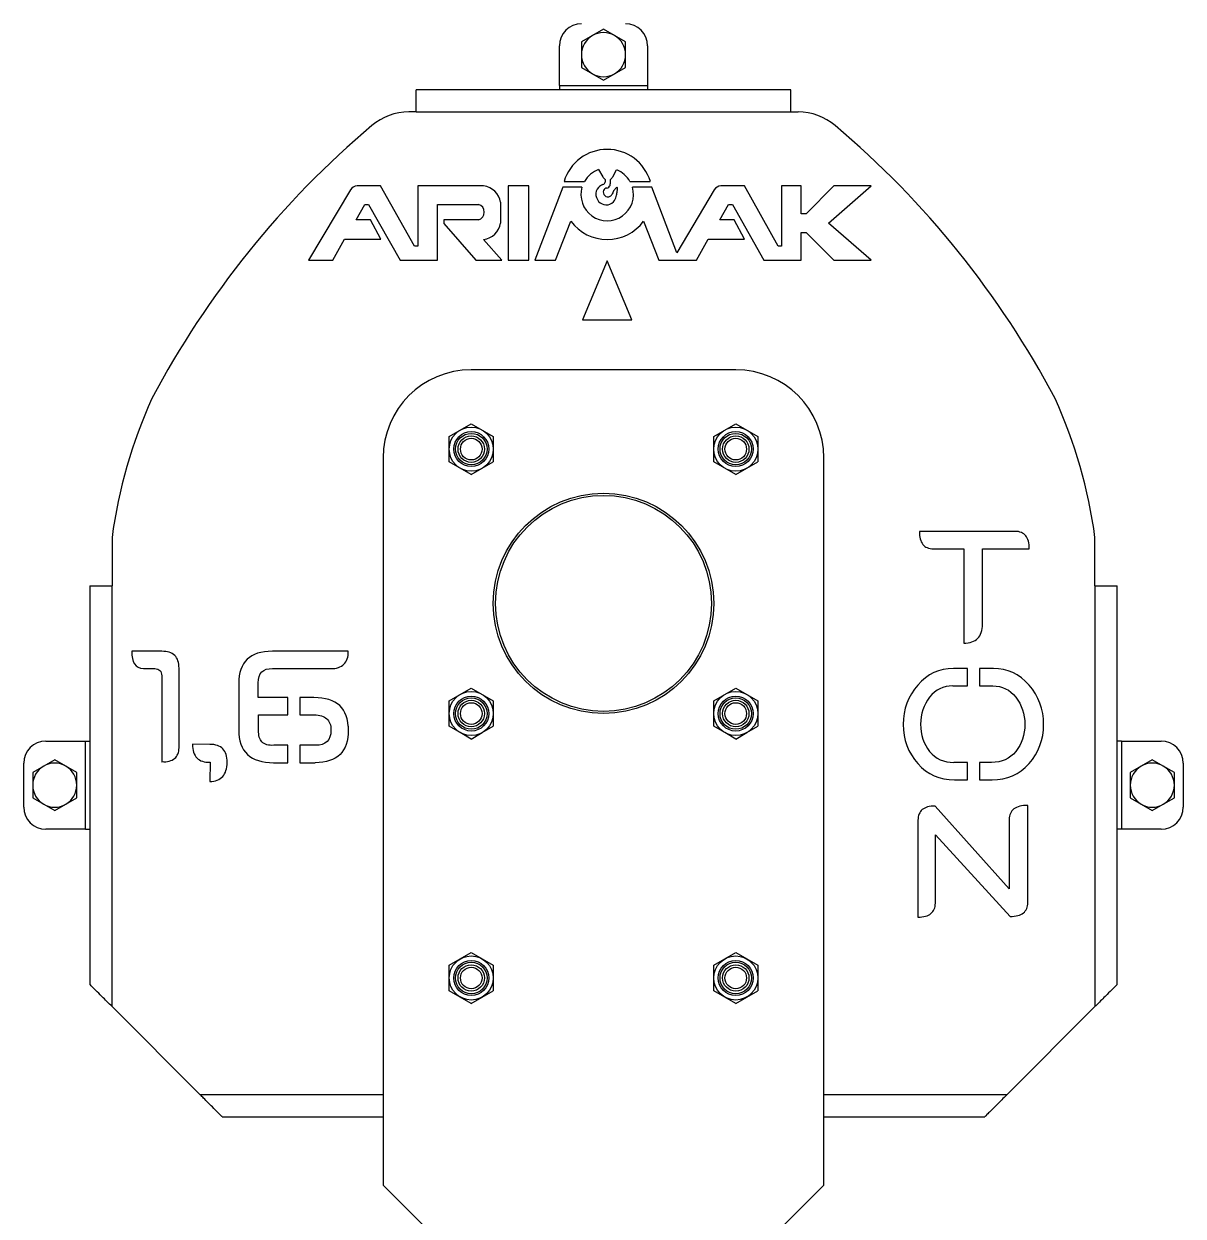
# Model space of a CAD drawing. Header units: centimetres. Extents: x 470464 to 524273, y 49611 to 59074.
# Drawn here: x 504156.73 to 504183.03, y 50262 to 50289.05 of the extents above; entities that cross this region are included whole.
import ezdxf

# ---------------------------------------------------------------- set-up
doc = ezdxf.new("R2010")
doc.units = ezdxf.units.CM
doc.header["$MEASUREMENT"] = 0
doc.layers.add('vinç', color=7, linetype='Continuous')

# ---------------------------------------------------------------- blocks, each defined once
blk = doc.blocks.new('dfdskytjhtdfxzgresdjkyu')
at = {"color": 2, "linetype": 'Continuous', "lineweight": 25}
for p, q in [((416851.209, 68970.063), (416850.959, 68969.918)), ((416851.459, 68970.207), (416851.209, 68970.063)), ((416851.709, 68970.063), (416851.459, 68970.207)), ((416851.959, 68969.918), (416851.709, 68970.063)), ((416850.459, 68968.93), (416850.459, 68969.83)), ((416850.959, 68969.918), (416850.959, 68969.63)), ((416851.959, 68969.63), (416851.959, 68969.918)), ((416852.459, 68969.83), (416852.459, 68968.93)), ((416850.959, 68969.63), (416850.959, 68969.341)), ((416851.959, 68969.341), (416851.959, 68969.63)), ((416850.959, 68969.341), (416851.209, 68969.197)), ((416851.709, 68969.197), (416851.959, 68969.341)), ((416851.209, 68969.197), (416851.459, 68969.052)), ((416851.459, 68969.052), (416851.709, 68969.197)), ((416855.709, 68968.83), (416847.209, 68968.83)), ((416847.209, 68968.33), (416847.209, 68968.83)), ((416850.459, 68968.93), (416850.459, 68968.83)), ((416850.459, 68968.93), (416852.459, 68968.93)), ((416852.459, 68968.93), (416852.459, 68968.83)), ((416855.709, 68968.33), (416855.709, 68968.83)), ((416847.209, 68968.33), (416847.042, 68968.33)), ((416847.209, 68968.33), (416855.709, 68968.33)), ((416855.709, 68968.33), (416855.876, 68968.33)), ((416851.348, 68967.021), (416851.44, 68966.86)), ((416851.493, 68966.801), (416851.493, 68966.74)), ((416851.616, 68966.714), (416851.616, 68966.801)), ((416851.669, 68966.86), (416851.757, 68967.014)), ((416845.721, 68966.563), (416844.769, 68964.964)), ((416846.402, 68966.651), (416845.869, 68966.651)), ((416847.171, 68965.284), (416846.402, 68966.651)), ((416847.245, 68966.651), (416847.245, 68965.284)), ((416848.739, 68966.651), (416847.245, 68966.651)), ((416849.294, 68966.651), (416849.294, 68964.964)), ((416849.764, 68966.651), (416849.294, 68966.651)), ((416849.764, 68964.964), (416849.764, 68966.651)), ((416850.534, 68966.624), (416849.9, 68964.964)), ((416850.97, 68966.624), (416850.534, 68966.624)), ((416850.564, 68966.756), (416851.027, 68966.756)), ((416852.059, 68966.756), (416852.521, 68966.756)), ((416852.552, 68966.624), (416852.115, 68966.624)), ((416853.121, 68965.131), (416852.552, 68966.624)), ((416853.973, 68966.563), (416853.121, 68965.131)), ((416854.654, 68966.651), (416854.12, 68966.651)), ((416855.422, 68965.284), (416854.654, 68966.651)), ((416855.497, 68966.651), (416855.497, 68965.284)), ((416855.945, 68966.651), (416855.497, 68966.651)), ((416855.945, 68966.018), (416855.945, 68966.651)), ((416856.687, 68966.651), (416856.054, 68966.018)), ((416856.561, 68965.807), (416857.528, 68966.651)), ((416857.528, 68966.651), (416856.687, 68966.651)), ((416849.126, 68965.81), (416849.126, 68966.28)), ((416845.845, 68965.88), (416846.041, 68966.234)), ((416846.041, 68966.234), (416846.13, 68966.234)), ((416846.13, 68966.234), (416846.845, 68964.964)), ((416847.693, 68966.234), (416848.625, 68966.234)), ((416847.693, 68964.964), (416847.693, 68966.234)), ((416854.097, 68965.88), (416854.293, 68966.234)), ((416854.293, 68966.234), (416854.382, 68966.234)), ((416854.382, 68966.234), (416855.096, 68964.964)), ((416856.054, 68966.018), (416855.945, 68966.018)), ((416846.174, 68965.88), (416845.845, 68965.88)), ((416846.405, 68965.444), (416846.174, 68965.88)), ((416848.625, 68965.88), (416847.833, 68965.88)), ((416847.833, 68965.88), (416847.833, 68965.799)), ((416847.833, 68965.799), (416848.564, 68964.964)), ((416850.373, 68964.964), (416850.72, 68965.851)), ((416852.366, 68965.851), (416852.712, 68964.964)), ((416854.426, 68965.88), (416854.097, 68965.88)), ((416854.656, 68965.444), (416854.426, 68965.88)), ((416857.528, 68964.964), (416856.561, 68965.807)), ((416845.32, 68964.964), (416845.58, 68965.444)), ((416845.58, 68965.444), (416846.405, 68965.444)), ((416849.155, 68964.964), (416848.739, 68965.44)), ((416853.572, 68964.964), (416853.832, 68965.444)), ((416853.832, 68965.444), (416854.656, 68965.444)), ((416855.945, 68965.597), (416856.054, 68965.597)), ((416855.945, 68964.964), (416855.945, 68965.597)), ((416856.054, 68965.597), (416856.687, 68964.964)), ((416847.245, 68965.284), (416847.171, 68965.284)), ((416855.497, 68965.284), (416855.422, 68965.284)), ((416844.769, 68964.964), (416845.32, 68964.964)), ((416846.845, 68964.964), (416847.693, 68964.964)), ((416848.564, 68964.964), (416849.155, 68964.964)), ((416849.294, 68964.964), (416849.764, 68964.964)), ((416849.9, 68964.964), (416850.373, 68964.964)), ((416851.543, 68964.952), (416850.984, 68963.612)), ((416852.102, 68963.612), (416851.543, 68964.952)), ((416852.712, 68964.964), (416853.572, 68964.964)), ((416855.096, 68964.964), (416855.945, 68964.964)), ((416856.687, 68964.964), (416857.528, 68964.964)), ((416850.984, 68963.612), (416852.102, 68963.612)), ((416854.459, 68962.48), (416848.459, 68962.48)), ((416847.959, 68960.968), (416848.209, 68961.113)), ((416848.209, 68961.113), (416848.459, 68961.257)), ((416848.459, 68961.257), (416848.709, 68961.113)), ((416848.709, 68961.113), (416848.959, 68960.968)), ((416853.959, 68960.968), (416854.209, 68961.113)), ((416854.209, 68961.113), (416854.459, 68961.257)), ((416854.459, 68961.257), (416854.709, 68961.113)), ((416854.709, 68961.113), (416854.959, 68960.968)), ((416847.959, 68960.68), (416847.959, 68960.968)), ((416848.959, 68960.968), (416848.959, 68960.68)), ((416853.959, 68960.68), (416853.959, 68960.968)), ((416854.959, 68960.968), (416854.959, 68960.68)), ((416847.959, 68960.391), (416847.959, 68960.68)), ((416848.959, 68960.68), (416848.959, 68960.391)), ((416853.959, 68960.391), (416853.959, 68960.68)), ((416854.959, 68960.68), (416854.959, 68960.391)), ((416846.459, 68960.48), (416846.459, 68943.98)), ((416848.209, 68960.247), (416847.959, 68960.391)), ((416848.709, 68960.247), (416848.959, 68960.391)), ((416854.209, 68960.247), (416853.959, 68960.391)), ((416854.709, 68960.247), (416854.959, 68960.391)), ((416856.459, 68943.98), (416856.459, 68960.48)), ((416848.459, 68960.102), (416848.209, 68960.247)), ((416848.459, 68960.102), (416848.709, 68960.247)), ((416854.459, 68960.102), (416854.209, 68960.247)), ((416854.459, 68960.102), (416854.709, 68960.247)), ((416840.309, 68958.676), (416840.309, 68957.58)), ((416858.624, 68958.813), (416858.625, 68958.765)), ((416860.799, 68958.813), (416858.624, 68958.813)), ((416858.625, 68958.765), (416858.629, 68958.721)), ((416858.629, 68958.721), (416858.635, 68958.679)), ((416858.635, 68958.679), (416858.644, 68958.641)), ((416860.838, 68958.811), (416860.799, 68958.813)), ((416860.874, 68958.807), (416860.838, 68958.811)), ((416860.907, 68958.799), (416860.874, 68958.807)), ((416860.939, 68958.788), (416860.907, 68958.799)), ((416860.967, 68958.774), (416860.939, 68958.788)), ((416860.993, 68958.757), (416860.967, 68958.774)), ((416861.017, 68958.737), (416860.993, 68958.757)), ((416861.038, 68958.714), (416861.017, 68958.737)), ((416861.057, 68958.688), (416861.038, 68958.714)), ((416861.073, 68958.659), (416861.057, 68958.688)), ((416862.609, 68957.58), (416862.609, 68958.676)), ((416858.644, 68958.641), (416858.655, 68958.605)), ((416858.655, 68958.605), (416858.669, 68958.573)), ((416858.669, 68958.573), (416858.685, 68958.544)), ((416858.685, 68958.544), (416858.704, 68958.517)), ((416858.704, 68958.517), (416858.725, 68958.494)), ((416858.725, 68958.494), (416858.749, 68958.474)), ((416858.749, 68958.474), (416858.775, 68958.457)), ((416858.775, 68958.457), (416858.803, 68958.444)), ((416858.803, 68958.444), (416858.834, 68958.433)), ((416858.834, 68958.433), (416858.868, 68958.425)), ((416858.868, 68958.425), (416858.904, 68958.421)), ((416858.904, 68958.421), (416858.943, 68958.419)), ((416858.943, 68958.419), (416859.631, 68958.419)), ((416859.631, 68958.419), (416859.631, 68956.276)), ((416860.058, 68958.419), (416861.118, 68958.419)), ((416860.058, 68956.706), (416860.058, 68958.419)), ((416861.086, 68958.627), (416861.073, 68958.659)), ((416861.098, 68958.591), (416861.086, 68958.627)), ((416861.106, 68958.553), (416861.098, 68958.591)), ((416861.112, 68958.511), (416861.106, 68958.553)), ((416861.117, 68958.467), (416861.112, 68958.511)), ((416861.118, 68958.419), (416861.117, 68958.467)), ((416839.809, 68957.58), (416839.809, 68948.53)), ((416839.809, 68957.58), (416840.309, 68957.58)), ((416840.309, 68948.03), (416840.309, 68957.58)), ((416862.609, 68957.58), (416862.609, 68948.03)), ((416862.609, 68957.58), (416863.109, 68957.58)), ((416863.109, 68948.53), (416863.109, 68957.58)), ((416860.013, 68956.482), (416860.029, 68956.521)), ((416860.029, 68956.521), (416860.041, 68956.562)), ((416860.041, 68956.562), (416860.05, 68956.607)), ((416860.05, 68956.607), (416860.055, 68956.654)), ((416860.055, 68956.654), (416860.058, 68956.706)), ((416859.631, 68956.276), (416859.682, 68956.279)), ((416859.682, 68956.279), (416859.73, 68956.285)), ((416859.73, 68956.285), (416859.774, 68956.293)), ((416859.774, 68956.293), (416859.815, 68956.306)), ((416859.815, 68956.306), (416859.853, 68956.321)), ((416859.853, 68956.321), (416859.888, 68956.34)), ((416859.888, 68956.34), (416859.92, 68956.362)), ((416859.92, 68956.362), (416859.948, 68956.387)), ((416859.948, 68956.387), (416859.973, 68956.415)), ((416859.973, 68956.415), (416859.994, 68956.447)), ((416859.994, 68956.447), (416860.013, 68956.482)), ((416840.758, 68956.093), (416840.76, 68956.003)), ((416841.436, 68956.093), (416840.758, 68956.093)), ((416840.76, 68956.003), (416840.771, 68955.926)), ((416841.484, 68956.091), (416841.436, 68956.093)), ((416841.528, 68956.086), (416841.484, 68956.091)), ((416841.57, 68956.079), (416841.528, 68956.086)), ((416841.608, 68956.069), (416841.57, 68956.079)), ((416841.644, 68956.056), (416841.608, 68956.069)), ((416841.676, 68956.039), (416841.644, 68956.056)), ((416841.705, 68956.02), (416841.676, 68956.039)), ((416841.731, 68955.998), (416841.705, 68956.02)), ((416841.754, 68955.972), (416841.731, 68955.998)), ((416841.774, 68955.944), (416841.754, 68955.972)), ((416843.482, 68955.992), (416843.426, 68955.954)), ((416843.545, 68956.023), (416843.482, 68955.992)), ((416843.613, 68956.048), (416843.545, 68956.023)), ((416843.687, 68956.068), (416843.613, 68956.048)), ((416843.768, 68956.082), (416843.687, 68956.068)), ((416843.854, 68956.09), (416843.768, 68956.082)), ((416843.946, 68956.093), (416843.854, 68956.09)), ((416845.67, 68956.093), (416843.946, 68956.093)), ((416845.655, 68955.959), (416845.664, 68956)), ((416845.664, 68956), (416845.668, 68956.045)), ((416845.668, 68956.045), (416845.67, 68956.093)), ((416840.771, 68955.926), (416840.791, 68955.86)), ((416840.791, 68955.86), (416840.82, 68955.805)), ((416840.82, 68955.805), (416840.857, 68955.763)), ((416840.857, 68955.763), (416840.903, 68955.732)), ((416840.903, 68955.732), (416840.958, 68955.713)), ((416840.958, 68955.713), (416841.021, 68955.705)), ((416841.021, 68955.705), (416841.277, 68955.699)), ((416841.277, 68955.699), (416841.314, 68955.696)), ((416841.314, 68955.696), (416841.346, 68955.689)), ((416841.791, 68955.913), (416841.774, 68955.944)), ((416841.805, 68955.879), (416841.791, 68955.913)), ((416841.816, 68955.841), (416841.805, 68955.879)), ((416841.824, 68955.801), (416841.816, 68955.841)), ((416841.828, 68955.758), (416841.824, 68955.801)), ((416841.83, 68955.712), (416841.828, 68955.758)), ((416841.83, 68953.902), (416841.83, 68955.712)), ((416843.259, 68955.749), (416843.232, 68955.682)), ((416843.292, 68955.809), (416843.259, 68955.749)), ((416843.33, 68955.863), (416843.292, 68955.809)), ((416843.375, 68955.912), (416843.33, 68955.863)), ((416843.426, 68955.954), (416843.375, 68955.912)), ((416843.807, 68955.684), (416843.871, 68955.697)), ((416843.871, 68955.697), (416843.946, 68955.699)), ((416843.946, 68955.699), (416845.268, 68955.699)), ((416845.268, 68955.699), (416845.317, 68955.7)), ((416845.317, 68955.7), (416845.363, 68955.705)), ((416845.363, 68955.705), (416845.405, 68955.713)), ((416845.405, 68955.713), (416845.444, 68955.723)), ((416845.444, 68955.723), (416845.48, 68955.737)), ((416845.48, 68955.737), (416845.513, 68955.754)), ((416845.513, 68955.754), (416845.543, 68955.774)), ((416845.543, 68955.774), (416845.569, 68955.797)), ((416845.569, 68955.797), (416845.593, 68955.823)), ((416845.593, 68955.823), (416845.613, 68955.853)), ((416845.613, 68955.853), (416845.631, 68955.885)), ((416845.631, 68955.885), (416845.645, 68955.92)), ((416845.645, 68955.92), (416845.655, 68955.959)), ((416859.279, 68955.697), (416859.167, 68955.679)), ((416859.397, 68955.702), (416859.279, 68955.697)), ((416859.716, 68955.702), (416859.397, 68955.702)), ((416859.716, 68955.308), (416859.716, 68955.702)), ((416859.986, 68955.702), (416859.986, 68955.308)), ((416860.304, 68955.702), (416859.986, 68955.702)), ((416860.422, 68955.697), (416860.304, 68955.702)), ((416860.534, 68955.679), (416860.422, 68955.697)), ((416841.346, 68955.689), (416841.374, 68955.675)), ((416841.374, 68955.675), (416841.396, 68955.657)), ((416841.396, 68955.657), (416841.413, 68955.634)), ((416841.413, 68955.634), (416841.426, 68955.605)), ((416841.426, 68955.605), (416841.433, 68955.572)), ((416841.433, 68955.572), (416841.436, 68955.533)), ((416841.436, 68955.533), (416841.436, 68953.58)), ((416843.188, 68955.45), (416843.185, 68955.361)), ((416843.197, 68955.533), (416843.188, 68955.45)), ((416843.211, 68955.611), (416843.197, 68955.533)), ((416843.232, 68955.682), (416843.211, 68955.611)), ((416843.628, 68955.374), (416843.633, 68955.453)), ((416843.633, 68955.453), (416843.648, 68955.521)), ((416843.648, 68955.521), (416843.672, 68955.578)), ((416843.672, 68955.578), (416843.707, 68955.624)), ((416843.707, 68955.624), (416843.752, 68955.66)), ((416843.752, 68955.66), (416843.807, 68955.684)), ((416858.763, 68955.491), (416858.674, 68955.415)), ((416858.857, 68955.556), (416858.763, 68955.491)), ((416858.956, 68955.608), (416858.857, 68955.556)), ((416859.059, 68955.649), (416858.956, 68955.608)), ((416859.167, 68955.679), (416859.059, 68955.649)), ((416860.642, 68955.649), (416860.534, 68955.679)), ((416860.745, 68955.608), (416860.642, 68955.649)), ((416860.844, 68955.556), (416860.745, 68955.608)), ((416860.939, 68955.491), (416860.844, 68955.556)), ((416861.028, 68955.415), (416860.939, 68955.491)), ((416843.185, 68955.361), (416843.185, 68954.311)), ((416843.628, 68955.046), (416843.628, 68955.374)), ((416848.209, 68955.113), (416848.459, 68955.257)), ((416848.459, 68955.257), (416848.709, 68955.113)), ((416854.209, 68955.113), (416854.459, 68955.257)), ((416854.459, 68955.257), (416854.709, 68955.113)), ((416858.512, 68955.23), (416858.445, 68955.13)), ((416858.589, 68955.326), (416858.512, 68955.23)), ((416858.674, 68955.415), (416858.589, 68955.326)), ((416858.967, 68955.162), (416858.911, 68955.11)), ((416859.028, 68955.207), (416858.967, 68955.162)), ((416859.092, 68955.244), (416859.028, 68955.207)), ((416859.159, 68955.272), (416859.092, 68955.244)), ((416859.229, 68955.292), (416859.159, 68955.272)), ((416859.304, 68955.304), (416859.229, 68955.292)), ((416859.382, 68955.308), (416859.304, 68955.304)), ((416859.382, 68955.308), (416859.716, 68955.308)), ((416859.986, 68955.308), (416860.289, 68955.308)), ((416860.289, 68955.308), (416860.367, 68955.304)), ((416860.367, 68955.304), (416860.442, 68955.292)), ((416860.442, 68955.292), (416860.513, 68955.272)), ((416860.513, 68955.272), (416860.58, 68955.244)), ((416860.58, 68955.244), (416860.643, 68955.207)), ((416860.643, 68955.207), (416860.703, 68955.162)), ((416860.703, 68955.162), (416860.76, 68955.11)), ((416861.113, 68955.326), (416861.028, 68955.415)), ((416861.191, 68955.23), (416861.113, 68955.326)), ((416861.258, 68955.13), (416861.191, 68955.23)), ((416843.953, 68955.042), (416843.628, 68955.046)), ((416844.301, 68955.042), (416843.953, 68955.042)), ((416844.301, 68954.649), (416844.301, 68955.042)), ((416844.571, 68955.042), (416844.571, 68954.649)), ((416844.888, 68955.042), (416844.571, 68955.042)), ((416844.983, 68955.039), (416844.888, 68955.042)), ((416845.071, 68955.031), (416844.983, 68955.039)), ((416845.153, 68955.017), (416845.071, 68955.031)), ((416845.23, 68954.996), (416845.153, 68955.017)), ((416845.3, 68954.971), (416845.23, 68954.996)), ((416845.364, 68954.939), (416845.3, 68954.971)), ((416845.422, 68954.902), (416845.364, 68954.939)), ((416845.474, 68954.859), (416845.422, 68954.902)), ((416847.959, 68954.968), (416848.209, 68955.113)), ((416847.959, 68954.68), (416847.959, 68954.968)), ((416848.709, 68955.113), (416848.959, 68954.968)), ((416848.959, 68954.968), (416848.959, 68954.68)), ((416853.959, 68954.968), (416854.209, 68955.113)), ((416853.959, 68954.68), (416853.959, 68954.968)), ((416854.709, 68955.113), (416854.959, 68954.968)), ((416854.959, 68954.968), (416854.959, 68954.68)), ((416858.342, 68954.916), (416858.306, 68954.802)), ((416858.388, 68955.025), (416858.342, 68954.916)), ((416858.445, 68955.13), (416858.388, 68955.025)), ((416858.769, 68954.913), (416858.734, 68954.842)), ((416858.811, 68954.983), (416858.769, 68954.913)), ((416858.858, 68955.049), (416858.811, 68954.983)), ((416858.911, 68955.11), (416858.858, 68955.049)), ((416860.76, 68955.11), (416860.813, 68955.049)), ((416860.813, 68955.049), (416860.861, 68954.983)), ((416860.861, 68954.983), (416860.902, 68954.913)), ((416860.902, 68954.913), (416860.937, 68954.842)), ((416861.315, 68955.025), (416861.258, 68955.13)), ((416861.361, 68954.916), (416861.315, 68955.025)), ((416861.397, 68954.802), (416861.361, 68954.916)), ((416843.635, 68954.649), (416844.301, 68954.649)), ((416843.635, 68954.304), (416843.635, 68954.649)), ((416844.571, 68954.649), (416844.895, 68954.649)), ((416844.895, 68954.649), (416844.942, 68954.647)), ((416844.942, 68954.647), (416844.985, 68954.643)), ((416844.985, 68954.643), (416845.025, 68954.636)), ((416845.025, 68954.636), (416845.062, 68954.627)), ((416845.062, 68954.627), (416845.096, 68954.615)), ((416845.096, 68954.615), (416845.127, 68954.6)), ((416845.52, 68954.81), (416845.474, 68954.859)), ((416845.56, 68954.755), (416845.52, 68954.81)), ((416845.593, 68954.695), (416845.56, 68954.755)), ((416845.621, 68954.629), (416845.593, 68954.695)), ((416845.642, 68954.557), (416845.621, 68954.629)), ((416847.959, 68954.391), (416847.959, 68954.68)), ((416848.959, 68954.68), (416848.959, 68954.391)), ((416853.959, 68954.391), (416853.959, 68954.68)), ((416854.959, 68954.68), (416854.959, 68954.391)), ((416858.281, 68954.684), (416858.265, 68954.562)), ((416858.306, 68954.802), (416858.281, 68954.684)), ((416858.683, 68954.689), (416858.667, 68954.608)), ((416858.705, 68954.767), (416858.683, 68954.689)), ((416858.734, 68954.842), (416858.705, 68954.767)), ((416860.937, 68954.842), (416860.966, 68954.767)), ((416860.966, 68954.767), (416860.988, 68954.689)), ((416860.988, 68954.689), (416861.004, 68954.608)), ((416861.423, 68954.684), (416861.397, 68954.802)), ((416861.439, 68954.562), (416861.423, 68954.684)), ((416845.127, 68954.6), (416845.155, 68954.582)), ((416845.155, 68954.582), (416845.181, 68954.562)), ((416845.181, 68954.562), (416845.203, 68954.539)), ((416845.203, 68954.539), (416845.223, 68954.514)), ((416845.223, 68954.514), (416845.239, 68954.485)), ((416845.239, 68954.485), (416845.252, 68954.455)), ((416845.252, 68954.455), (416845.263, 68954.421)), ((416845.263, 68954.421), (416845.27, 68954.385)), ((416845.27, 68954.385), (416845.274, 68954.345)), ((416845.274, 68954.345), (416845.276, 68954.304)), ((416845.658, 68954.48), (416845.642, 68954.557)), ((416845.667, 68954.397), (416845.658, 68954.48)), ((416845.667, 68954.397), (416845.67, 68954.307)), ((416848.209, 68954.247), (416847.959, 68954.391)), ((416848.709, 68954.247), (416848.959, 68954.391)), ((416854.209, 68954.247), (416853.959, 68954.391)), ((416854.709, 68954.247), (416854.959, 68954.391)), ((416858.265, 68954.562), (416858.26, 68954.435)), ((416858.26, 68954.435), (416858.265, 68954.308)), ((416858.657, 68954.525), (416858.654, 68954.439)), ((416858.654, 68954.439), (416858.657, 68954.349)), ((416858.667, 68954.608), (416858.657, 68954.525)), ((416858.657, 68954.349), (416858.667, 68954.263)), ((416861.004, 68954.608), (416861.014, 68954.525)), ((416861.014, 68954.349), (416861.004, 68954.263)), ((416861.014, 68954.525), (416861.017, 68954.439)), ((416861.017, 68954.439), (416861.014, 68954.349)), ((416861.444, 68954.435), (416861.439, 68954.562)), ((416861.439, 68954.308), (416861.444, 68954.435)), ((416843.185, 68954.311), (416843.188, 68954.221)), ((416843.188, 68954.221), (416843.197, 68954.136)), ((416843.197, 68954.136), (416843.212, 68954.058)), ((416843.634, 68954.26), (416843.635, 68954.304)), ((416843.637, 68954.219), (416843.634, 68954.26)), ((416843.641, 68954.18), (416843.637, 68954.219)), ((416843.649, 68954.145), (416843.641, 68954.18)), ((416843.66, 68954.113), (416843.649, 68954.145)), ((416843.674, 68954.084), (416843.66, 68954.113)), ((416843.691, 68954.058), (416843.674, 68954.084)), ((416845.226, 68954.094), (416845.188, 68954.045)), ((416845.254, 68954.153), (416845.226, 68954.094)), ((416845.27, 68954.223), (416845.254, 68954.153)), ((416845.276, 68954.304), (416845.27, 68954.223)), ((416845.658, 68954.133), (416845.643, 68954.054)), ((416845.667, 68954.217), (416845.658, 68954.133)), ((416845.67, 68954.307), (416845.667, 68954.217)), ((416848.459, 68954.102), (416848.209, 68954.247)), ((416848.459, 68954.102), (416848.709, 68954.247)), ((416854.459, 68954.102), (416854.209, 68954.247)), ((416854.459, 68954.102), (416854.709, 68954.247)), ((416858.265, 68954.308), (416858.281, 68954.185)), ((416858.281, 68954.185), (416858.306, 68954.067)), ((416858.667, 68954.263), (416858.683, 68954.181)), ((416858.683, 68954.181), (416858.705, 68954.102)), ((416858.705, 68954.102), (416858.734, 68954.026)), ((416860.966, 68954.102), (416860.937, 68954.026)), ((416860.988, 68954.181), (416860.966, 68954.102)), ((416861.004, 68954.263), (416860.988, 68954.181)), ((416861.397, 68954.067), (416861.423, 68954.185)), ((416861.423, 68954.185), (416861.439, 68954.308)), ((416838.809, 68954.055), (416839.709, 68954.055)), ((416839.709, 68952.055), (416839.709, 68954.055)), ((416839.709, 68954.055), (416839.809, 68954.055)), ((416841.815, 68953.793), (416841.823, 68953.827)), ((416841.823, 68953.827), (416841.828, 68953.863)), ((416841.828, 68953.863), (416841.83, 68953.902)), ((416842.132, 68953.984), (416842.135, 68953.934)), ((416842.527, 68953.981), (416842.132, 68953.984)), ((416842.135, 68953.934), (416842.14, 68953.886)), ((416842.14, 68953.886), (416842.148, 68953.842)), ((416842.148, 68953.842), (416842.16, 68953.801)), ((416842.574, 68953.979), (416842.527, 68953.981)), ((416842.619, 68953.975), (416842.574, 68953.979)), ((416842.661, 68953.966), (416842.619, 68953.975)), ((416842.7, 68953.955), (416842.661, 68953.966)), ((416842.735, 68953.941), (416842.7, 68953.955)), ((416842.767, 68953.923), (416842.735, 68953.941)), ((416842.797, 68953.903), (416842.767, 68953.923)), ((416842.823, 68953.879), (416842.797, 68953.903)), ((416842.846, 68953.852), (416842.823, 68953.879)), ((416842.866, 68953.821), (416842.846, 68953.852)), ((416842.883, 68953.788), (416842.866, 68953.821)), ((416843.212, 68954.058), (416843.234, 68953.985)), ((416843.234, 68953.985), (416843.262, 68953.918)), ((416843.262, 68953.918), (416843.295, 68953.857)), ((416843.295, 68953.857), (416843.336, 68953.801)), ((416843.711, 68954.035), (416843.691, 68954.058)), ((416843.734, 68954.015), (416843.711, 68954.035)), ((416843.761, 68953.998), (416843.734, 68954.015)), ((416843.79, 68953.984), (416843.761, 68953.998)), ((416843.822, 68953.973), (416843.79, 68953.984)), ((416843.858, 68953.965), (416843.822, 68953.973)), ((416843.896, 68953.96), (416843.858, 68953.965)), ((416843.937, 68953.958), (416843.896, 68953.96)), ((416843.982, 68953.959), (416843.937, 68953.958)), ((416844.301, 68953.959), (416843.982, 68953.959)), ((416844.301, 68953.565), (416844.301, 68953.959)), ((416844.571, 68953.959), (416844.571, 68953.565)), ((416844.923, 68953.959), (416844.571, 68953.959)), ((416845.006, 68953.965), (416844.923, 68953.959)), ((416845.078, 68953.981), (416845.006, 68953.965)), ((416845.138, 68954.008), (416845.078, 68953.981)), ((416845.188, 68954.045), (416845.138, 68954.008)), ((416845.564, 68953.854), (416845.525, 68953.798)), ((416845.596, 68953.915), (416845.564, 68953.854)), ((416845.623, 68953.981), (416845.596, 68953.915)), ((416845.643, 68954.054), (416845.623, 68953.981)), ((416858.306, 68954.067), (416858.342, 68953.953)), ((416858.342, 68953.953), (416858.388, 68953.844)), ((416858.388, 68953.844), (416858.445, 68953.74)), ((416858.734, 68954.026), (416858.769, 68953.955)), ((416858.769, 68953.955), (416858.811, 68953.886)), ((416858.811, 68953.886), (416858.858, 68953.821)), ((416858.858, 68953.821), (416858.912, 68953.762)), ((416860.813, 68953.821), (416860.759, 68953.762)), ((416860.861, 68953.886), (416860.813, 68953.821)), ((416860.902, 68953.955), (416860.861, 68953.886)), ((416860.937, 68954.026), (416860.902, 68953.955)), ((416861.258, 68953.74), (416861.315, 68953.844)), ((416861.315, 68953.844), (416861.361, 68953.953)), ((416861.361, 68953.953), (416861.397, 68954.067)), ((416863.209, 68954.055), (416863.109, 68954.055)), ((416863.209, 68954.055), (416863.209, 68952.055)), ((416863.209, 68954.055), (416864.109, 68954.055)), ((416838.309, 68952.555), (416838.309, 68953.555)), ((416839.009, 68953.632), (416838.759, 68953.488)), ((416839.259, 68953.488), (416839.009, 68953.632)), ((416841.483, 68953.581), (416841.436, 68953.58)), ((416841.483, 68953.581), (416841.527, 68953.585)), ((416841.527, 68953.585), (416841.569, 68953.592)), ((416841.569, 68953.592), (416841.607, 68953.6)), ((416841.607, 68953.6), (416841.642, 68953.612)), ((416841.642, 68953.612), (416841.674, 68953.625)), ((416841.674, 68953.625), (416841.704, 68953.642)), ((416841.704, 68953.642), (416841.73, 68953.661)), ((416841.73, 68953.661), (416841.753, 68953.682)), ((416841.753, 68953.682), (416841.773, 68953.706)), ((416841.773, 68953.706), (416841.79, 68953.733)), ((416841.79, 68953.733), (416841.804, 68953.761)), ((416841.804, 68953.761), (416841.815, 68953.793)), ((416842.16, 68953.801), (416842.174, 68953.764)), ((416842.174, 68953.764), (416842.192, 68953.73)), ((416842.192, 68953.73), (416842.212, 68953.699)), ((416842.212, 68953.699), (416842.236, 68953.672)), ((416842.236, 68953.672), (416842.263, 68953.648)), ((416842.263, 68953.648), (416842.292, 68953.627)), ((416842.292, 68953.627), (416842.325, 68953.61)), ((416842.325, 68953.61), (416842.361, 68953.596)), ((416842.361, 68953.596), (416842.4, 68953.585)), ((416842.4, 68953.585), (416842.441, 68953.577)), ((416842.441, 68953.577), (416842.486, 68953.573)), ((416842.486, 68953.573), (416842.534, 68953.573)), ((416842.534, 68953.573), (416842.527, 68953.136)), ((416842.897, 68953.751), (416842.883, 68953.788)), ((416842.908, 68953.712), (416842.897, 68953.751)), ((416842.915, 68953.669), (416842.908, 68953.712)), ((416842.92, 68953.622), (416842.915, 68953.669)), ((416842.919, 68953.521), (416842.922, 68953.573)), ((416842.922, 68953.573), (416842.92, 68953.622)), ((416843.336, 68953.801), (416843.382, 68953.752)), ((416843.382, 68953.752), (416843.434, 68953.708)), ((416843.434, 68953.708), (416843.493, 68953.67)), ((416843.493, 68953.67), (416843.558, 68953.638)), ((416843.558, 68953.638), (416843.629, 68953.612)), ((416843.629, 68953.612), (416843.706, 68953.592)), ((416843.706, 68953.592), (416843.789, 68953.577)), ((416843.789, 68953.577), (416843.879, 68953.569)), ((416843.879, 68953.569), (416843.974, 68953.565)), ((416843.974, 68953.565), (416844.301, 68953.565)), ((416844.571, 68953.565), (416844.915, 68953.565)), ((416845.007, 68953.568), (416844.915, 68953.565)), ((416845.092, 68953.576), (416845.007, 68953.568)), ((416845.172, 68953.591), (416845.092, 68953.576)), ((416845.246, 68953.611), (416845.172, 68953.591)), ((416845.313, 68953.636), (416845.246, 68953.611)), ((416845.375, 68953.668), (416845.313, 68953.636)), ((416845.431, 68953.706), (416845.375, 68953.668)), ((416845.481, 68953.749), (416845.431, 68953.706)), ((416845.525, 68953.798), (416845.481, 68953.749)), ((416858.445, 68953.74), (416858.512, 68953.64)), ((416858.512, 68953.64), (416858.589, 68953.545)), ((416858.589, 68953.545), (416858.674, 68953.459)), ((416858.912, 68953.762), (416858.969, 68953.711)), ((416858.969, 68953.711), (416859.032, 68953.667)), ((416859.032, 68953.667), (416859.098, 68953.632)), ((416859.098, 68953.632), (416859.169, 68953.604)), ((416859.169, 68953.604), (416859.245, 68953.585)), ((416859.245, 68953.585), (416859.325, 68953.573)), ((416859.325, 68953.573), (416859.409, 68953.569)), ((416859.716, 68953.569), (416859.409, 68953.569)), ((416859.716, 68953.175), (416859.716, 68953.569)), ((416859.986, 68953.569), (416859.986, 68953.175)), ((416860.262, 68953.569), (416859.986, 68953.569)), ((416860.346, 68953.573), (416860.262, 68953.569)), ((416860.426, 68953.585), (416860.346, 68953.573)), ((416860.502, 68953.604), (416860.426, 68953.585)), ((416860.573, 68953.632), (416860.502, 68953.604)), ((416860.639, 68953.667), (416860.573, 68953.632)), ((416860.702, 68953.711), (416860.639, 68953.667)), ((416860.759, 68953.762), (416860.702, 68953.711)), ((416861.027, 68953.459), (416861.113, 68953.545)), ((416861.113, 68953.545), (416861.191, 68953.64)), ((416861.191, 68953.64), (416861.258, 68953.74)), ((416863.909, 68953.632), (416863.659, 68953.488)), ((416864.159, 68953.488), (416863.909, 68953.632)), ((416864.609, 68953.555), (416864.609, 68952.555)), ((416838.759, 68953.488), (416838.509, 68953.343)), ((416838.509, 68953.343), (416838.509, 68953.055)), ((416839.509, 68953.343), (416839.259, 68953.488)), ((416839.509, 68953.055), (416839.509, 68953.343)), ((416842.82, 68953.252), (416842.843, 68953.281)), ((416842.843, 68953.281), (416842.863, 68953.313)), ((416842.863, 68953.313), (416842.88, 68953.349)), ((416842.88, 68953.349), (416842.894, 68953.387)), ((416842.894, 68953.387), (416842.906, 68953.429)), ((416842.906, 68953.429), (416842.914, 68953.473)), ((416842.914, 68953.473), (416842.919, 68953.521)), ((416858.674, 68953.459), (416858.765, 68953.383)), ((416858.765, 68953.383), (416858.861, 68953.32)), ((416858.861, 68953.32), (416858.962, 68953.268)), ((416858.962, 68953.268), (416859.069, 68953.227)), ((416860.632, 68953.227), (416860.739, 68953.268)), ((416860.739, 68953.268), (416860.84, 68953.32)), ((416860.84, 68953.32), (416860.937, 68953.383)), ((416860.937, 68953.383), (416861.027, 68953.459)), ((416863.659, 68953.488), (416863.409, 68953.343)), ((416863.409, 68953.343), (416863.409, 68953.055)), ((416864.409, 68953.343), (416864.159, 68953.488)), ((416864.409, 68953.055), (416864.409, 68953.343)), ((416838.509, 68953.055), (416838.509, 68952.766)), ((416839.509, 68952.766), (416839.509, 68953.055)), ((416842.527, 68953.136), (416842.574, 68953.139)), ((416842.574, 68953.139), (416842.618, 68953.146)), ((416842.618, 68953.146), (416842.659, 68953.156)), ((416842.659, 68953.156), (416842.697, 68953.169)), ((416842.697, 68953.169), (416842.732, 68953.185)), ((416842.732, 68953.185), (416842.764, 68953.204)), ((416842.764, 68953.204), (416842.793, 68953.226)), ((416842.793, 68953.226), (416842.82, 68953.252)), ((416859.069, 68953.227), (416859.182, 68953.198)), ((416859.182, 68953.198), (416859.301, 68953.181)), ((416859.301, 68953.181), (416859.424, 68953.175)), ((416859.424, 68953.175), (416859.716, 68953.175)), ((416859.986, 68953.175), (416860.277, 68953.175)), ((416860.277, 68953.175), (416860.4, 68953.181)), ((416860.4, 68953.181), (416860.519, 68953.198)), ((416860.519, 68953.198), (416860.632, 68953.227)), ((416863.409, 68953.055), (416863.409, 68952.766)), ((416864.409, 68952.766), (416864.409, 68953.055)), ((416838.509, 68952.766), (416838.759, 68952.622)), ((416839.259, 68952.622), (416839.509, 68952.766)), ((416863.409, 68952.766), (416863.659, 68952.622)), ((416864.159, 68952.622), (416864.409, 68952.766)), ((416838.759, 68952.622), (416839.009, 68952.477)), ((416839.009, 68952.477), (416839.259, 68952.622)), ((416858.649, 68952.456), (416858.632, 68952.429)), ((416858.669, 68952.479), (416858.649, 68952.456)), ((416858.691, 68952.501), (416858.669, 68952.479)), ((416858.717, 68952.52), (416858.691, 68952.501)), ((416858.746, 68952.536), (416858.717, 68952.52)), ((416858.777, 68952.55), (416858.746, 68952.536)), ((416858.812, 68952.562), (416858.777, 68952.55)), ((416858.849, 68952.57), (416858.812, 68952.562)), ((416858.89, 68952.576), (416858.849, 68952.57)), ((416858.933, 68952.581), (416858.89, 68952.576)), ((416858.98, 68952.582), (416858.933, 68952.581)), ((416860.661, 68950.702), (416858.98, 68952.582)), ((416860.722, 68952.47), (416860.704, 68952.443)), ((416860.744, 68952.493), (416860.722, 68952.47)), ((416860.769, 68952.515), (416860.744, 68952.493)), ((416860.798, 68952.534), (416860.769, 68952.515)), ((416860.829, 68952.55), (416860.798, 68952.534)), ((416860.864, 68952.564), (416860.829, 68952.55)), ((416860.902, 68952.575), (416860.864, 68952.564)), ((416860.943, 68952.584), (416860.902, 68952.575)), ((416860.988, 68952.59), (416860.943, 68952.584)), ((416861.036, 68952.594), (416860.988, 68952.59)), ((416861.087, 68952.595), (416861.036, 68952.594)), ((416861.087, 68950.394), (416861.087, 68952.595)), ((416863.659, 68952.622), (416863.909, 68952.477)), ((416863.909, 68952.477), (416864.159, 68952.622)), ((416858.595, 68952.298), (416858.593, 68952.259)), ((416858.593, 68952.259), (416858.593, 68950.062)), ((416858.6, 68952.335), (416858.595, 68952.298)), ((416858.608, 68952.369), (416858.6, 68952.335)), ((416858.619, 68952.401), (416858.608, 68952.369)), ((416858.632, 68952.429), (416858.619, 68952.401)), ((416860.663, 68952.312), (416860.661, 68952.273)), ((416860.661, 68952.273), (416860.661, 68950.702)), ((416860.668, 68952.349), (416860.663, 68952.312)), ((416860.677, 68952.383), (416860.668, 68952.349)), ((416860.689, 68952.414), (416860.677, 68952.383)), ((416860.704, 68952.443), (416860.689, 68952.414)), ((416839.709, 68952.055), (416838.809, 68952.055)), ((416839.709, 68952.055), (416839.809, 68952.055)), ((416858.987, 68951.927), (416860.681, 68950.075)), ((416858.987, 68950.38), (416858.987, 68951.927)), ((416863.209, 68952.055), (416863.109, 68952.055)), ((416864.109, 68952.055), (416863.209, 68952.055)), ((416858.972, 68950.272), (416858.98, 68950.305)), ((416858.98, 68950.305), (416858.985, 68950.342)), ((416858.985, 68950.342), (416858.987, 68950.38)), ((416861.061, 68950.254), (416861.072, 68950.286)), ((416861.072, 68950.286), (416861.08, 68950.319)), ((416861.08, 68950.319), (416861.085, 68950.355)), ((416861.085, 68950.355), (416861.087, 68950.394)), ((416858.593, 68950.062), (416858.64, 68950.063)), ((416858.64, 68950.063), (416858.684, 68950.067)), ((416858.684, 68950.067), (416858.726, 68950.073)), ((416858.726, 68950.073), (416858.764, 68950.082)), ((416858.764, 68950.082), (416858.799, 68950.093)), ((416858.799, 68950.093), (416858.831, 68950.106)), ((416858.831, 68950.106), (416858.861, 68950.123)), ((416858.861, 68950.123), (416858.887, 68950.141)), ((416858.887, 68950.141), (416858.91, 68950.162)), ((416858.91, 68950.162), (416858.93, 68950.186)), ((416858.93, 68950.186), (416858.947, 68950.212)), ((416858.947, 68950.212), (416858.961, 68950.241)), ((416858.961, 68950.241), (416858.972, 68950.272)), ((416860.681, 68950.075), (416860.729, 68950.076)), ((416860.729, 68950.076), (416860.775, 68950.081)), ((416860.775, 68950.081), (416860.818, 68950.087)), ((416860.818, 68950.087), (416860.857, 68950.095)), ((416860.857, 68950.095), (416860.893, 68950.107)), ((416860.893, 68950.107), (416860.927, 68950.12)), ((416860.927, 68950.12), (416860.957, 68950.136)), ((416860.957, 68950.136), (416860.984, 68950.155)), ((416860.984, 68950.155), (416861.008, 68950.176)), ((416861.008, 68950.176), (416861.028, 68950.2)), ((416861.028, 68950.2), (416861.046, 68950.226)), ((416861.046, 68950.226), (416861.061, 68950.254)), ((416848.209, 68949.113), (416848.459, 68949.257)), ((416848.459, 68949.257), (416848.709, 68949.113)), ((416854.209, 68949.113), (416854.459, 68949.257)), ((416854.459, 68949.257), (416854.709, 68949.113)), ((416847.959, 68948.968), (416848.209, 68949.113)), ((416847.959, 68948.68), (416847.959, 68948.968)), ((416848.709, 68949.113), (416848.959, 68948.968)), ((416848.959, 68948.968), (416848.959, 68948.68)), ((416853.959, 68948.968), (416854.209, 68949.113)), ((416853.959, 68948.68), (416853.959, 68948.968)), ((416854.709, 68949.113), (416854.959, 68948.968)), ((416854.959, 68948.968), (416854.959, 68948.68)), ((416847.959, 68948.391), (416847.959, 68948.68)), ((416848.959, 68948.68), (416848.959, 68948.391)), ((416853.959, 68948.391), (416853.959, 68948.68)), ((416854.959, 68948.68), (416854.959, 68948.391)), ((416848.209, 68948.247), (416847.959, 68948.391)), ((416848.459, 68948.102), (416848.209, 68948.247)), ((416848.459, 68948.102), (416848.709, 68948.247)), ((416848.709, 68948.247), (416848.959, 68948.391)), ((416854.209, 68948.247), (416853.959, 68948.391)), ((416854.459, 68948.102), (416854.209, 68948.247)), ((416854.459, 68948.102), (416854.709, 68948.247)), ((416854.709, 68948.247), (416854.959, 68948.391)), ((416842.309, 68946.03), (416840.309, 68948.03)), ((416860.609, 68946.03), (416862.609, 68948.03)), ((416846.459, 68946.03), (416842.309, 68946.03)), ((416860.609, 68946.03), (416856.459, 68946.03)), ((416842.809, 68945.53), (416846.459, 68945.53)), ((416856.459, 68945.53), (416860.109, 68945.53)), ((416846.459, 68943.98), (416847.709, 68942.73)), ((416855.209, 68942.73), (416856.459, 68943.98))]:
    blk.add_line(p, q, dxfattribs=at)
for centre, radius in [((416848.459, 68960.68), 0.5), ((416854.459, 68960.68), 0.5), ((416848.459, 68960.68), 0.397), ((416848.459, 68960.68), 0.357), ((416848.459, 68960.68), 0.3), ((416848.459, 68960.68), 0.245), ((416854.459, 68960.68), 0.397), ((416854.459, 68960.68), 0.357), ((416854.459, 68960.68), 0.3), ((416854.459, 68960.68), 0.245), ((416851.459, 68957.18), 2.5), ((416851.459, 68957.18), 2.45), ((416848.459, 68954.68), 0.5), ((416854.459, 68954.68), 0.5), ((416848.459, 68954.68), 0.397), ((416848.459, 68954.68), 0.357), ((416848.459, 68954.68), 0.3), ((416848.459, 68954.68), 0.245), ((416854.459, 68954.68), 0.397), ((416854.459, 68954.68), 0.357), ((416854.459, 68954.68), 0.3), ((416854.459, 68954.68), 0.245), ((416848.459, 68948.68), 0.5), ((416848.459, 68948.68), 0.397), ((416848.459, 68948.68), 0.357), ((416848.459, 68948.68), 0.3), ((416854.459, 68948.68), 0.5), ((416854.459, 68948.68), 0.397), ((416854.459, 68948.68), 0.357), ((416854.459, 68948.68), 0.3), ((416848.459, 68948.68), 0.245), ((416854.459, 68948.68), 0.245)]:
    blk.add_circle(centre, radius, dxfattribs=at)
for centre, radius, start, end in [((416850.959, 68969.83), 0.5, 90, 180), ((416851.959, 68969.83), 0.5, 0, 90), ((416851.459, 68969.63), 0.5, 120, 180), ((416851.459, 68969.63), 0.5, 60, 120), ((416851.459, 68969.63), 0.5, 0, 60), ((416851.459, 68969.63), 0.5, 180, 240), ((416851.459, 68969.63), 0.5, 300, 0), ((416851.459, 68969.63), 0.5, 240, 300), ((416847.042, 68967.03), 1.3, 90, 130.2399), ((416855.876, 68967.03), 1.3, 49.7601, 90), ((416859.768, 68951.992), 21, 130.2399, 152.0648), ((416843.15, 68951.992), 21, 27.9352, 49.7601), ((416851.543, 68966.458), 1.023, 16.9375, 163.0625), ((416851.543, 68966.458), 0.596, 109.0746, 150.0071), ((416851.605, 68966.954), 0.19, 209.7933, 234.0141), ((416851.504, 68966.954), 0.19, 305.9859, 330.2067), ((416851.543, 68966.458), 0.596, 29.9929, 68.8952), ((416845.869, 68966.483), 0.168, 90, 151.5794), ((416848.684, 68966.206), 0.448, 9.561, 82.9571), ((416851.543, 68966.458), 0.596, 163.806, 16.194), ((416851.509, 68966.464), 0.224, 137.8706, 187.018), ((416851.519, 68966.455), 0.238, 107.8821, 137.8706), ((416851.425, 68966.747), 0.0687, 287.8821, 354.7622), ((416851.561, 68966.511), 0.107, 160.4494, 227.7485), ((416851.541, 68966.518), 0.0856, 92.9549, 160.4494), ((416851.534, 68966.667), 0.0634, 272.9549, 316.2376), ((416851.485, 68966.714), 0.131, 316.2376, 0), ((416852.12, 68966.294), 0.496, 147.6399, 158.6065), ((416851.884, 68966.444), 0.215, 128.5435, 147.6399), ((416851.761, 68966.598), 0.018, 15.2732, 128.5435), ((416851.992, 68966.486), 0.232, 161.1225, 178.5503), ((416851.642, 68966.606), 0.138, 341.1225, 354.1439), ((416851.749, 68966.595), 0.0299, 354.1439, 15.2732), ((416854.12, 68966.483), 0.168, 90, 151.5794), ((416851.536, 68966.467), 0.251, 187.018, 233.4336), ((416851.521, 68966.448), 0.227, 233.4336, 326.9229), ((416851.559, 68966.509), 0.104, 227.7485, 297.0534), ((416851.557, 68966.514), 0.11, 297.0534, 338.6065), ((416851.469, 68966.482), 0.289, 326.9229, 351.816), ((416851.32, 68966.503), 0.44, 351.816, 358.5503), ((416848.569, 68966.057), 0.185, 287.5353, 72.4647), ((416848.684, 68965.884), 0.448, 277.0429, 350.439), ((416851.543, 68966.458), 1.023, 216.4244, 323.5756), ((416848.459, 68960.48), 2, 90, 180), ((416854.459, 68960.48), 2, 0, 90), ((416851.459, 68957.18), 11.25, 155.5856, 172.3549), ((416851.459, 68957.18), 11.25, 7.6451, 24.4144), ((416838.809, 68953.555), 0.5, 90, 180), ((416864.109, 68953.555), 0.5, 0, 90), ((416839.009, 68953.055), 0.5, 60, 120), ((416863.909, 68953.055), 0.5, 60, 120), ((416839.009, 68953.055), 0.5, 120, 180), ((416839.009, 68953.055), 0.5, 0, 60), ((416863.909, 68953.055), 0.5, 120, 180), ((416863.909, 68953.055), 0.5, 0, 60), ((416839.009, 68953.055), 0.5, 180, 240), ((416839.009, 68953.055), 0.5, 300, 0), ((416863.909, 68953.055), 0.5, 180, 240), ((416863.909, 68953.055), 0.5, 300, 0), ((416838.809, 68952.555), 0.5, 180, 270), ((416839.009, 68953.055), 0.5, 240, 300), ((416863.909, 68953.055), 0.5, 240, 300), ((416864.109, 68952.555), 0.5, 270, 0)]:
    blk.add_arc(centre, radius, start, end, dxfattribs=at)
for points, knots in [([(416840.309, 68948.03), (416840.231, 68948.108), (416840.1, 68948.239), (416839.946, 68948.393), (416839.858, 68948.481), (416839.815, 68948.524), (416839.811, 68948.528), (416839.809, 68948.53)], [0, 0, 0, 0, 0.346598, 0.581513, 0.759086, 0.899775, 1, 1, 1, 1]), ([(416863.109, 68948.53), (416863.108, 68948.529), (416863.106, 68948.527), (416863.079, 68948.5), (416863.006, 68948.427), (416862.872, 68948.293), (416862.729, 68948.15), (416862.635, 68948.056), (416862.609, 68948.03)], [0, 0, 0, 0, 0.062228, 0.187857, 0.352908, 0.577505, 0.884754, 1, 1, 1, 1]), ([(416842.809, 68945.53), (416842.808, 68945.53), (416842.806, 68945.533), (416842.779, 68945.56), (416842.706, 68945.632), (416842.572, 68945.766), (416842.429, 68945.909), (416842.335, 68946.004), (416842.309, 68946.03)], [0, 0, 0, 0, 0.062228, 0.187857, 0.352906, 0.577506, 0.884754, 1, 1, 1, 1]), ([(416860.609, 68946.03), (416860.531, 68945.952), (416860.4, 68945.82), (416860.246, 68945.667), (416860.158, 68945.579), (416860.115, 68945.536), (416860.111, 68945.532), (416860.109, 68945.53)], [0, 0, 0, 0, 0.346598, 0.581512, 0.759087, 0.899776, 1, 1, 1, 1])]:
    blk.add_open_spline(points, degree=3, knots=knots, dxfattribs=at)
blk = doc.blocks.new('DHSETSRDJFDS')
at = {"layer": 'vinç', "color": 2}
blk.add_blockref('dfdskytjhtdfxzgresdjkyu', (0, -461.225), dxfattribs=at)

msp = doc.modelspace()

# ---------------------------------------------------------------- block references
at = {"layer": 'vinç', "color": 0}
msp.add_blockref('DHSETSRDJFDS', (87318.426, -18220.054), dxfattribs=at)

doc.saveas('drawing.dxf')
